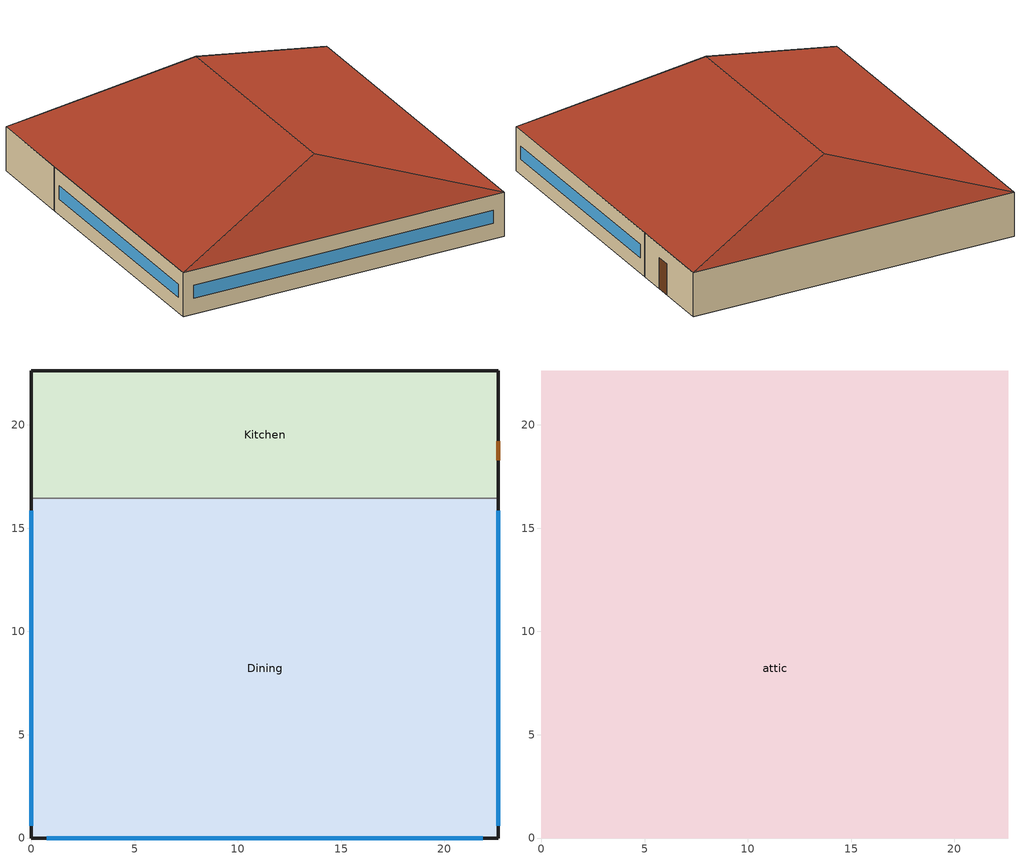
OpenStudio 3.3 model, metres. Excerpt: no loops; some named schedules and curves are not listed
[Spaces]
Kitchen
 floor ground (Foundation F 126 Perim 3494 Area 13941): 22.61,22.61 22.61,16.44 0,16.44 0,22.61 z0
 wall outside: 22.61,16.44 22.61,22.61 0,22.61 0,16.44 z0:3.05
 wall to Dining: 0,16.44 22.61,16.44 z0:3.05
 door: 22.61,18.29 22.61,19.21 z0:2.13
Dining
 floor ground (Foundation F 126 Perim 5549 Area 37175): 22.61,16.44 22.61,0 0,0 0,16.44 z0
 wall outside: 0,16.44 0,0 22.61,0 22.61,16.44 z0:3.05
 window: 0,15.84 0,0.6 / 22.61,0.6 22.61,15.84 / 0.75,0 21.86,0 z1.07:1.98
attic
 floor to Dining: 22.61,16.44 22.61,0 0,0 0,16.44 z3.05
 floor to Kitchen: 22.61,22.61 22.61,16.44 0,16.44 0,22.61 z3.05
 roof outside: 11.3,18.84,6.82 22.61,22.61,3.05 0,22.61,3.05; 11.3,3.77,6.82 0,0,3.05 22.61,0,3.05; 11.3,18.84,6.82 0,22.61,3.05 0,0,3.05 11.3,3.77,6.82; 11.3,3.77,6.82 22.61,0,3.05 22.61,22.61,3.05 11.3,18.84,6.82
[Site]
Denver-Aurora-Buckley AFB_CO_USA: Latitude {deg}=39.72; Longitude {deg}=-104.75; Time Zone {hr}=-7; Elevation {m}=1726; Terrain=City
[Building]
-FullServiceRestaurant-ASHRAE 169-2013-5B created: 2022-04-18 14:07:43 -0600: North Axis {deg}=0; Default Construction Set=90.1-2010 - FullSrvRest - ASHRAE 169-2013-5B; Standards Number of Stories=1; Standards Number of Above Ground Stories=1; Standards Building Type=FullServiceRestaurant
[ClimateZones]
Climate Zone Institution Name 1=ASHRAE; Climate Zone Document Name 1=ANSI/ASHRAE Standard 169; Climate Zone Document Year 1=2006; Climate Zone Value 1=5B; Climate Zone Institution Name 2=CEC; Climate Zone Document Name 2=California Climate Zone Descriptions; Climate Zone Document Year 2=1995
[Site:WaterMainsTemperature]
Calculation Method=Correlation; Annual Average Outdoor Air Temperature {C}=9.95; Maximum Difference In Monthly Average Outdoor Air Temperatures {deltaC}=23.7
[SizingPeriod:DesignDay] Barometric Pressure {Pa}=82237; Rain Indicator=No; Snow Indicator=No; Day of Month=21; Daylight Saving Time Indicator=No; Humidity Condition Type=Wetbulb; Dry-Bulb Temperature Range Modifier Type=DefaultMultipliers
Name | Maximum Dry-Bulb Temperature {C} | Daily Dry-Bulb Temperature Range {deltaC} | Wind Speed {m/s} | Wind Direction {deg} | Month | Day Type | Wetbulb or DewPoint at Maximum Dry-Bulb {C} | Solar Model Indicator | ASHRAE Clear Sky Optical Depth for Beam Irradiance | ASHRAE Clear Sky Optical Depth for Diffuse Irradiance | Sky Clearness
Denver-Aurora-Buckley.AFB_CO_USA Ann Clg .4% Condns DB=>MWB | 33.9 | 14.8 | 3.6 | 30 | 7 | SummerDesignDay | 15 | ASHRAETau | 0.423 | 2.02
Denver-Aurora-Buckley.AFB_CO_USA Ann Htg 99.6% Condns DB | -17.9 | 0 | 2.5 | 180 | 12 | WinterDesignDay | -17.9 | ASHRAEClearSky |  |  | 0
[Site:GroundTemperature:FCfactorMethod]
January Ground Temperature {C}=7.1; February Ground Temperature {C}=3; March Ground Temperature {C}=-1; April Ground Temperature {C}=0.8; May Ground Temperature {C}=-0.2; June Ground Temperature {C}=4.8; July Ground Temperature {C}=6.1; August Ground Temperature {C}=13.7; September Ground Temperature {C}=22.2; October Ground Temperature {C}=22.7; November Ground Temperature {C}=21.7; December Ground Temperature {C}=18.5
[Material:NoMass] Thermal Absorptance=0.9; Solar Absorptance=0.7
Name | Roughness | Thermal Resistance {m2-K/W} | Visible Absorptance
CP02 CARPET PAD | VeryRough | 0.21648 | 0.8
Typical Insulation R-10.94 | Smooth | 1.92744 | 0.7
Typical Carpet Pad | Smooth | 0.21648 | 0.8
Typical Insulation R-13.45 | Smooth | 2.368 | 0.7
Typical Insulation R-35.4; Typical Insulation R-35.4 1 | Smooth | 6.23479 | 0.7
Typical Insulation R-0.58 | Smooth | 0.101875 | 0.7
Typical Insulation R-1.15 | Smooth | 0.202527 | 0.7
[Material]
Name | Roughness | Thickness {m} | Conductivity {W/m-K} | Density {kg/m3} | Specific Heat {J/kg-K} | Thermal Absorptance | Solar Absorptance | Visible Absorptance
100mm Normalweight concrete floor | MediumSmooth | 0.1016 | 2.31 | 2322 | 832
G01 13mm gypsum board | Smooth | 0.0127 | 0.16 | 800 | 1090 | 0.9 | 0.7 | 0.5
4 in. Normalweight Concrete Floor | MediumRough | 0.1016 | 2.31 | 2322 | 832 | 0.9 | 0.7 | 0.7
25mm Stucco | Smooth | 0.0254 | 0.72 | 1856 | 840 | 0.9 | 0.7 | 0.7
5/8 in. Gypsum Board | MediumSmooth | 0.0159 | 0.16 | 800 | 1090 | 0.9 | 0.7 | 0.7
6 in. Normalweight Concrete Floor | MediumRough | 0.1524 | 2.31 | 2322 | 832 | 0.9 | 0.7 | 0.7
8 in. Concrete Block Basement Wall | MediumRough | 0.2032 | 1.326 | 1842 | 912 | 0.9 | 0.7 | 0.7
F08 Metal surface | Smooth | 0.0008 | 45.28 | 7824 | 500 | 0.9 | 0.7 | 0.7
G05 25mm wood | MediumSmooth | 0.0254 | 0.15 | 608 | 1630 | 0.9 | 0.5 | 0.5
5/8 in. Plywood | Smooth | 0.0159 | 0.12 | 544 | 1210 | 0.9 | 0.7 | 0.7
Asphalt Shingles | VeryRough | 0.0032 | 0.04 | 1120 | 1260 | 0.9 | 0.7 | 0.7
Std Wood 6inch | MediumSmooth | 0.15 | 0.12 | 540 | 1210 | 0.9 | 0.7 | 0.7
[Construction:FfactorGroundFloor] F-Factor {W/m-K}=1.26344
Name | Area {m2} | PerimeterExposed {m}
Foundation F 126 Perim 5549 Area 37175 | 371.748 | 55.4941
Foundation F 126 Perim 3494 Area 13941 | 139.405 | 34.9407
[DefaultConstructionSet]
Name | Default Exterior Surface Constructions | Default Interior Surface Constructions | Default Ground Contact Surface Constructions | Default Exterior SubSurface Constructions | Default Interior SubSurface Constructions | Interior Partition Construction
90.1-2010 - FullSrvRest - ASHRAE 169-2013-5B | Default Surface Constructions 1 | Default Surface Constructions 2 | Default Surface Constructions 3 | Default Sub Surface Constructions 1 | Default Sub Surface Constructions 2 | Typical Interior Partition
90.1-2010 -  - Attic - ASHRAE 169-2013-5B | Default Surface Constructions 4 | Default Surface Constructions 5 | Default Surface Constructions 6 | Default Sub Surface Constructions 3 | Default Sub Surface Constructions 4
[DefaultSurfaceConstructions]
Name | Floor Construction | Wall Construction | Roof Ceiling Construction
Default Surface Constructions 1 | Typical Insulated Exterior Mass Floor R-13.51 | Typical Insulated Steel Framed Exterior Wall R-15.63 | Typical Wood Joist Attic Floor R-37.04
Default Surface Constructions 2 | Typical Interior Floor | Typical Interior Wall | Typical Interior Ceiling
Default Surface Constructions 3 | Typical Insulated Carpeted 6in Slab Floor | Typical Insulated Basement Mass Wall
Default Surface Constructions 4 | Typical Attic Soffit |  | Typical Uninsulated Wood Joist Attic Roof
Default Surface Constructions 5 | Typical Wood Joist Attic Floor R-37.04 1
Default Surface Constructions 6
[Construction]
Typical Insulated Exterior Mass Floor R-13.51: Typical Insulation R-10.94, 4 in. Normalweight Concrete Floor, Typical Carpet Pad
Typical Insulated Steel Framed Exterior Wall R-15.63: 25mm Stucco, 5/8 in. Gypsum Board, Typical Insulation R-13.45, 5/8 in. Gypsum Board
Typical Wood Joist Attic Floor R-37.04: 5/8 in. Gypsum Board, Typical Insulation R-35.4
Typical Interior Floor: 100mm Normalweight concrete floor, CP02 CARPET PAD
Typical Interior Wall: G01 13mm gypsum board, G01 13mm gypsum board
Typical Interior Ceiling: CP02 CARPET PAD, 100mm Normalweight concrete floor
Typical Insulated Carpeted 6in Slab Floor: 6 in. Normalweight Concrete Floor, Typical Carpet Pad
Typical Insulated Basement Mass Wall: 8 in. Concrete Block Basement Wall
U 0.52 SHGC 0.40 Dbl Ref-D Clr 6mm/13mm Air: REF D CLEAR 6MM, AIR 13MM, CLEAR 6MM
Typical Insulated Metal Door R-1.43: F08 Metal surface, Typical Insulation R-0.58
U 0.72 SHGC 0.25 Sgl Ref-B-M Tint 6mm: REF B TINT MID 6MM
Typical Overhead Door R-2.0: Typical Insulation R-1.15
U 1.17 SHGC 0.49 Sgl Ref-D Clr 6mm: REF D CLEAR 6MM
Typical Interior Window: Clear 3mm
Typical Interior Door; Typical Interior Partition: G05 25mm wood
Typical Attic Soffit: 5/8 in. Plywood
Typical Uninsulated Wood Joist Attic Roof: Asphalt Shingles, 5/8 in. Plywood
Typical Wood Joist Attic Floor R-37.04 1: 5/8 in. Gypsum Board, Typical Insulation R-35.4 1
InteriorFurnishings: Std Wood 6inch
[DefaultSubSurfaceConstructions]
Name | Fixed Window Construction | Operable Window Construction | Door Construction | Glass Door Construction | Overhead Door Construction | Skylight Construction | Tubular Daylight Dome Construction | Tubular Daylight Diffuser Construction
Default Sub Surface Constructions 1 | U 0.52 SHGC 0.40 Dbl Ref-D Clr 6mm/13mm Air | U 0.52 SHGC 0.40 Dbl Ref-D Clr 6mm/13mm Air | Typical Insulated Metal Door R-1.43 | U 0.72 SHGC 0.25 Sgl Ref-B-M Tint 6mm | Typical Overhead Door R-2.0 | U 1.17 SHGC 0.49 Sgl Ref-D Clr 6mm | Typical Interior Window | Typical Interior Window
Default Sub Surface Constructions 2 | Typical Interior Window | Typical Interior Window | Typical Interior Door
Default Sub Surface Constructions 3; Default Sub Surface Constructions 4
[WindowMaterial:Glazing] Optical Data Type=SpectralAverage; Infrared Transmittance at Normal Incidence=0; Front Side Infrared Hemispherical Emissivity=0.84; Conductivity {W/m-K}=0.9; Dirt Correction Factor for Solar and Visible Transmittance=1; Solar Diffusing=No
Name | Thickness {m} | Solar Transmittance at Normal Incidence | Front Side Solar Reflectance at Normal Incidence | Back Side Solar Reflectance at Normal Incidence | Visible Transmittance at Normal Incidence | Front Side Visible Reflectance at Normal Incidence | Back Side Visible Reflectance at Normal Incidence | Back Side Infrared Hemispherical Emissivity
REF D CLEAR 6MM | 0.006 | 0.429 | 0.308 | 0.379 | 0.334 | 0.453 | 0.505 | 0.82
CLEAR 6MM | 0.006 | 0.775 | 0.071 | 0.071 | 0.881 | 0.08 | 0.08 | 0.84
REF B TINT MID 6MM | 0.006 | 0.1 | 0.11 | 0.41 | 0.13 | 0.1 | 0.32 | 0.45
Clear 3mm | 0.003 | 0.837 | 0.075 | 0.075 | 0.898 | 0.081 | 0.081 | 0.84
[WindowMaterial:Gas]
AIR 13MM: Gas Type=Air; Thickness {m}=0.0127
[Space]
Name | Space Type | Building Story | Thermal Zone | Part of Total Floor Area
Kitchen | FullServiceRestaurant Kitchen | Building Story 1 | Kitchen ZN | Yes
Dining | FullServiceRestaurant Dining | Building Story 1 | Dining ZN | Yes
attic | FullServiceRestaurant Attic | Building Story 2 | attic ZN | No
[BuildingStory]
Name | Nominal Z Coordinate {m}
Building Story 1 | 0
Building Story 2 | 3.0488
[SpaceType] Standards Building Type=FullServiceRestaurant
Name | Default Schedule Set | Design Specification Outdoor Air Object | Standards Space Type | Default Construction Set
FullServiceRestaurant Dining | FullServiceRestaurant Dining Schedule Set | FullServiceRestaurant Dining Ventilation | Dining
FullServiceRestaurant Kitchen | FullServiceRestaurant Kitchen Schedule Set | FullServiceRestaurant Kitchen Ventilation | Kitchen
FullServiceRestaurant Attic | FullServiceRestaurant Attic Schedule Set | FullServiceRestaurant Attic Ventilation | Attic | 90.1-2010 -  - Attic - ASHRAE 169-2013-5B
[DesignSpecification:OutdoorAir]
Name | Outdoor Air Flow per Person {m3/s-person} | Outdoor Air Flow per Floor Area {m3/s-m2} | Outdoor Air Flow Air Changes per Hour {1/hr} | Outdoor Air Method | Outdoor Air Flow Rate {m3/s}
FullServiceRestaurant Attic Ventilation | 0 | 0 | 0
FullServiceRestaurant Dining Ventilation | 0.00353961 | 0.0009144 |  | Sum
FullServiceRestaurant Kitchen Ventilation | 0 | 0 |  | Sum | 1.21708
[DefaultScheduleSet]
Name | Infiltration Schedule | Number of People Schedule | People Activity Level Schedule | Lighting Schedule | Electric Equipment Schedule | Gas Equipment Schedule
FullServiceRestaurant Attic Schedule Set | Always On
FullServiceRestaurant Dining Schedule Set | RestaurantSitDown INFIL_HALF_ON_SCH | RestaurantSitDown BLDG_OCC_SCH | RestaurantSitDown ACTIVITY_SCH | RestaurantSitDown BLDG_LIGHT_DINING_SCH_2010 | RestaurantSitDown BLDG_EQUIP_SCH
FullServiceRestaurant Kitchen Schedule Set | RestaurantSitDown INFIL_HALF_ON_SCH | RestaurantSitDown BLDG_OCC_SCH | RestaurantSitDown ACTIVITY_SCH | RestaurantSitDown BLDG_LIGHT_KITCHEN_SCH_2010_2013 | RestaurantSitDown BLDG_EQUIP_SCH | RestaurantSitDown Rest_GAS_EQUIP_SCH
[ThermostatSetpoint:DualSetpoint]
Name | Heating Setpoint Temperature Schedule | Cooling Setpoint Temperature Schedule
FullServiceRestaurant Attic Thermostat 1
FullServiceRestaurant Dining Thermostat 1 | RestaurantSitDown HTGSETP_SCH_NO_OPTIMUM | RestaurantSitDown CLGSETP_SCH_NO_SETBACK
FullServiceRestaurant Kitchen Thermostat 1 | RestaurantSitDown HTGSETP_KITCHEN_SCH_NO_OPTIMUM | RestaurantSitDown CLGSETP_KITCHEN_SCH_NO_SETBACK
[People:Definition] Number of People Calculation Method=People/Area; Fraction Radiant=0.3
Name | People per Space Floor Area {person/m2}
FullServiceRestaurant Dining People Definition | 0.753474
FullServiceRestaurant Kitchen People Definition | 0.0538196
[People] Work Efficiency Schedule=Work Efficiency Schedule; Clothing Insulation Schedule=Clothing Schedule; Air Velocity Schedule=Air Velocity Schedule; Multiplier=1
Name | People Definition | Space or SpaceType
FullServiceRestaurant Dining People | FullServiceRestaurant Dining People Definition | FullServiceRestaurant Dining
FullServiceRestaurant Kitchen People | FullServiceRestaurant Kitchen People Definition | FullServiceRestaurant Kitchen
[Lights:Definition] Design Level Calculation Method=Watts/Area; Fraction Radiant=0.7; Fraction Visible=0.2; Return Air Fraction=0
Name | Watts per Space Floor Area {W/m2}
FullServiceRestaurant Dining Lights Definition | 9.57988
FullServiceRestaurant Kitchen Lights Definition | 10.6563
[Lights] Fraction Replaceable=1
Name | Lights Definition | Space or SpaceType
FullServiceRestaurant Dining Lights | FullServiceRestaurant Dining Lights Definition | FullServiceRestaurant Dining
FullServiceRestaurant Kitchen Lights | FullServiceRestaurant Kitchen Lights Definition | FullServiceRestaurant Kitchen
[ElectricEquipment:Definition]
Name | Design Level Calculation Method | Watts per Space Floor Area {W/m2} | Fraction Latent | Fraction Radiant | Fraction Lost | Design Level {W}
FullServiceRestaurant Dining Elec Equip Definition | Watts/Area | 64.9279 | 0.25 | 0.3 | 0
FullServiceRestaurant Kitchen Elec Equip Definition | Watts/Area | 403.97 | 0.25 | 0.3 | 0.2
Kitchen Electric Equipment Definition1 | EquipmentLevel |  | 0 | 0.25 | 0 | 515.917
Kitchen Electric Equipment Definition2 | EquipmentLevel |  | 0 | 0.25 | 0 | 851.67
[ElectricEquipment]
Name | Electric Equipment Definition | Space or SpaceType | Schedule
FullServiceRestaurant Dining Elec Equip | FullServiceRestaurant Dining Elec Equip Definition | FullServiceRestaurant Dining
FullServiceRestaurant Kitchen Elec Equip | FullServiceRestaurant Kitchen Elec Equip Definition | FullServiceRestaurant Kitchen
Kitchen_Reach-in-Freezer | Kitchen Electric Equipment Definition1 | FullServiceRestaurant Kitchen | RestaurantSitDown ALWAYS_ON
Kitchen_Reach-in-Refrigerator | Kitchen Electric Equipment Definition2 | FullServiceRestaurant Kitchen | RestaurantSitDown ALWAYS_ON
[GasEquipment:Definition]
FullServiceRestaurant Kitchen Gas Equip Definition: Design Level Calculation Method=Watts/Area; Watts per Space Floor Area {W/m2}=649.246; Fraction Latent=0.1; Fraction Radiant=0.2; Fraction Lost=0.7
[GasEquipment]
FullServiceRestaurant Kitchen Gas Equip: Gas Equipment Definition=FullServiceRestaurant Kitchen Gas Equip Definition; Space or SpaceType=FullServiceRestaurant Kitchen
[SpaceInfiltration:DesignFlowRate]
Name | Space or SpaceType | Schedule | Design Flow Rate Calculation Method | Flow per Exterior Surface Area {m3/s-m2} | Constant Term Coefficient | Temperature Term Coefficient | Velocity Term Coefficient | Velocity Squared Term Coefficient | Design Flow Rate {m3/s}
Dining Infiltration | Dining | RestaurantSitDown INFIL_HALF_ON_SCH | Flow/ExteriorArea | 0.000569573 | 0 | 0 | 0.224 | 0
Kitchen Infiltration | Kitchen | RestaurantSitDown INFIL_HALF_ON_SCH | Flow/ExteriorArea | 0.000569573 | 0 | 0 | 0.224 | 0
Dining door Infiltration | Dining | RestaurantSitDown VESTIBULE_DOOR_INFIL_SCH | Flow/Space |  |  |  |  |  | 0.389828
Space Infiltration Design Flow Rate 2 | attic | Always On | Flow/Space |  |  |  |  |  | 0.2378
[ThermalZone] Use Ideal Air Loads=No
Name | Thermostat | Primary Daylighting Control | Fraction of Zone Controlled by Primary Daylighting Control | Secondary Daylighting Control | Fraction of Zone Controlled by Secondary Daylighting Control
attic ZN | FullServiceRestaurant Attic Thermostat 1
Dining ZN | FullServiceRestaurant Dining Thermostat 1 | Dining Daylt Sensor 1 | 0.137 | Dining Daylt Sensor 2 | 0.137
Kitchen ZN | FullServiceRestaurant Kitchen Thermostat 1
[Sizing:Zone]
attic ZN: Zone Cooling Design Supply Air Temperature Input Method=SupplyAirTemperature; Zone Cooling Design Supply Air Temperature {C}=14; Zone Cooling Design Supply Air Temperature Difference {deltaC}=11.11; Zone Heating Design Supply Air Temperature Input Method=SupplyAirTemperature; Zone Heating Design Supply Air Temperature {C}=40; Zone Heating Design Supply Air Temperature Difference {deltaC}=11.11; Zone Cooling Design Supply Air Humidity Ratio {kg-H2O/kg-air}=0.0085; Zone Heating Design Supply Air Humidity Ratio {kg-H2O/kg-air}=0.008; Cooling Design Air Flow Method=DesignDay; Heating Design Air Flow Method=DesignDay; Account for Dedicated Outdoor Air System=No; Dedicated Outdoor Air System Control Strategy=NeutralSupplyAir; Dedicated Outdoor Air Low Setpoint Temperature for Design {C}=autosize; Dedicated Outdoor Air High Setpoint Temperature for Design {C}=autosize
[AvailabilityManager:NightCycle] Applicability Schedule=Always On Discrete; Control Type=CycleOnAny; Thermostat Tolerance {deltaC}=1; Cycling Run Time {s}=1800
Availability Manager Night Cycle 1; Availability Manager Night Cycle 2
[Refrigeration:Compressor] Refrigeration Compressor Power Curve=Old_Low_Temp_Comp_Pwr_Curve; Refrigeration Compressor Capacity Curve=Old_Low_Temp_Comp_Cap_Curve; Rated Return Gas Temperature {C}=18.3; Rated Subcooling {deltaC}=0
Refrigeration Compressor 1; Refrigeration Compressor 2; Refrigeration Compressor 3; Refrigeration Compressor 4; Refrigeration Compressor 5; Refrigeration Compressor 6; Refrigeration Compressor 7; Refrigeration Compressor 8; Refrigeration Compressor 9; Refrigeration Compressor 10; Refrigeration Compressor 11; Refrigeration Compressor 12; Refrigeration Compressor 13; Refrigeration Compressor 14; Refrigeration Compressor 15; Refrigeration Compressor 16; Refrigeration Compressor 17; Refrigeration Compressor 18; Refrigeration Compressor 19; Refrigeration Compressor 20
[ZoneMixing]
Zone Mixing 1: Zone=Kitchen ZN; Schedule=RestaurantSitDown Hours_of_operation; Design Flow Rate Calculation Method=Flow/Zone; Design Flow Rate {m3/s}=1.33143; Source Zone=Dining ZN; Delta Temperature {deltaC}=0
[InternalMass:Definition]
Internal Mass Definition 1: Construction=InteriorFurnishings; Design Level Calculation Method=SurfaceArea/Area; Surface Area per Space Floor Area=2
[InternalMass] Internal Mass Definition=Internal Mass Definition 1; Multiplier=1
Name | Space or SpaceType
attic Mass | attic
Dining Mass | Dining
Kitchen Mass | Kitchen
[EnergyManagementSystem:Sensor]
Mains_Water_Temp_Sen: Output Variable or Output Meter Index Key=Environment; Output Variable or Output Meter=Site Mains Water Temperature
[EnergyManagementSystem:Actuator]
Mains_Water_Temp_Act: Actuated Component=Mains Water Temperature; Actuated Component Type=Schedule:Constant; Actuated Component Control Type=Schedule Value
[EnergyManagementSystem:Program]
Mains_Water_Prg: SET Mains_Water_Temp_Act = Mains_Water_Temp_Sen
[EnergyManagementSystem:ProgramCallingManager]
Mains_Water_Prg_Mgr: BeginTimestepBeforePredictor; Mains_Water_Prg
[Exterior:Lights:Definition]
Name | Design Level {W}
Occ Sensing Exterior Lights Def | 2297
NonDimming Exterior Lights Def | 154.01
[Exterior:Lights] Control Option=AstronomicalClock
Name | Exterior Lights Definition | Schedule
Occ Sensing Exterior Lights Def | Occ Sensing Exterior Lights Def | RestaurantSitDown Exterior_lighting_schedule_b
NonDimming Exterior Lights Def | NonDimming Exterior Lights Def | RestaurantSitDown Exterior_lighting_schedule_a
[Daylighting:Control] Space=Dining; Position Z-Coordinate {m}=0.762; Illuminance Setpoint {lux}=215; Lighting Control Type=Stepped; Minimum Input Power Fraction for Continuous Dimming Control=0.3; Minimum Light Output Fraction for Continuous Dimming Control=0.2; Number of Stepped Control Steps=3; Probability Lighting will be Reset When Needed in Manual Stepped Control=1; Maximum Allowable Discomfort Glare Index=22
Name | Position X-Coordinate {m} | Position Y-Coordinate {m}
Dining Daylt Sensor 1 | 11.3045 | 1.307922
Dining Daylt Sensor 2 | 2.635661 | 8.22135
[Schedule:Ruleset]
Name | Default Day Schedule | Summer Design Day Schedule | Winter Design Day Schedule
Always On | Always On Default
Clothing Schedule | Clothing Schedule Default Winter Clothes
Air Velocity Schedule | Air Velocity Schedule Default
Work Efficiency Schedule | Work Efficiency Schedule Default
RestaurantSitDown BLDG_OCC_SCH | RestaurantSitDown BLDG_OCC_SCH Default | RestaurantSitDown BLDG_OCC_SCH Summer Design Day | RestaurantSitDown BLDG_OCC_SCH Winter Design Day
RestaurantSitDown ACTIVITY_SCH | RestaurantSitDown ACTIVITY_SCH Default | RestaurantSitDown ACTIVITY_SCH Summer Design Day | RestaurantSitDown ACTIVITY_SCH Winter Design Day
RestaurantSitDown BLDG_LIGHT_DINING_SCH_2010 | RestaurantSitDown BLDG_LIGHT_DINING_SCH_2010 Default | RestaurantSitDown BLDG_LIGHT_DINING_SCH_2010 Summer Design Day | RestaurantSitDown BLDG_LIGHT_DINING_SCH_2010 Winter Design Day
RestaurantSitDown BLDG_EQUIP_SCH | RestaurantSitDown BLDG_EQUIP_SCH Default | RestaurantSitDown BLDG_EQUIP_SCH Summer Design Day | RestaurantSitDown BLDG_EQUIP_SCH Winter Design Day
RestaurantSitDown INFIL_HALF_ON_SCH | RestaurantSitDown INFIL_HALF_ON_SCH Default | RestaurantSitDown INFIL_HALF_ON_SCH Summer Design Day | RestaurantSitDown INFIL_HALF_ON_SCH Winter Design Day
RestaurantSitDown HTGSETP_SCH_NO_OPTIMUM | RestaurantSitDown HTGSETP_SCH_NO_OPTIMUM Default | RestaurantSitDown HTGSETP_SCH_NO_OPTIMUM Summer Design Day | RestaurantSitDown HTGSETP_SCH_NO_OPTIMUM Winter Design Day
RestaurantSitDown CLGSETP_SCH_NO_SETBACK | RestaurantSitDown CLGSETP_SCH_NO_SETBACK Default | RestaurantSitDown CLGSETP_SCH_NO_SETBACK Summer Design Day | RestaurantSitDown CLGSETP_SCH_NO_SETBACK Winter Design Day
RestaurantSitDown BLDG_LIGHT_KITCHEN_SCH_2010_2013 | RestaurantSitDown BLDG_LIGHT_KITCHEN_SCH_2010_2013 Default | RestaurantSitDown BLDG_LIGHT_KITCHEN_SCH_2010_2013 Summer Design Day | RestaurantSitDown BLDG_LIGHT_KITCHEN_SCH_2010_2013 Winter Design Day
RestaurantSitDown Rest_GAS_EQUIP_SCH | RestaurantSitDown Rest_GAS_EQUIP_SCH Default | RestaurantSitDown Rest_GAS_EQUIP_SCH Summer Design Day | RestaurantSitDown Rest_GAS_EQUIP_SCH Winter Design Day
RestaurantSitDown HTGSETP_KITCHEN_SCH_NO_OPTIMUM | RestaurantSitDown HTGSETP_KITCHEN_SCH_NO_OPTIMUM Default | RestaurantSitDown HTGSETP_KITCHEN_SCH_NO_OPTIMUM Summer Design Day | RestaurantSitDown HTGSETP_KITCHEN_SCH_NO_OPTIMUM Winter Design Day
RestaurantSitDown CLGSETP_KITCHEN_SCH_NO_SETBACK | RestaurantSitDown CLGSETP_KITCHEN_SCH_NO_SETBACK Default | RestaurantSitDown CLGSETP_KITCHEN_SCH_NO_SETBACK Summer Design Day | RestaurantSitDown CLGSETP_KITCHEN_SCH_NO_SETBACK Winter Design Day
RestaurantSitDown ALWAYS_ON | RestaurantSitDown ALWAYS_ON Default | RestaurantSitDown ALWAYS_ON Summer Design Day | RestaurantSitDown ALWAYS_ON Winter Design Day
RestaurantSitDown VESTIBULE_DOOR_INFIL_SCH | RestaurantSitDown VESTIBULE_DOOR_INFIL_SCH Default | RestaurantSitDown VESTIBULE_DOOR_INFIL_SCH Summer Design Day | RestaurantSitDown VESTIBULE_DOOR_INFIL_SCH Winter Design Day
RestaurantSitDown Hours_of_operation | RestaurantSitDown Hours_of_operation Default | RestaurantSitDown Hours_of_operation Summer Design Day | RestaurantSitDown Hours_of_operation Winter Design Day
RestaurantSitDown Exterior_lighting_schedule_b | RestaurantSitDown Exterior_lighting_schedule_b Default | RestaurantSitDown Exterior_lighting_schedule_b Summer Design Day | RestaurantSitDown Exterior_lighting_schedule_b Winter Design Day
RestaurantSitDown Exterior_lighting_schedule_a | RestaurantSitDown Exterior_lighting_schedule_a Default | RestaurantSitDown Exterior_lighting_schedule_a Summer Design Day | RestaurantSitDown Exterior_lighting_schedule_a Winter Design Day
